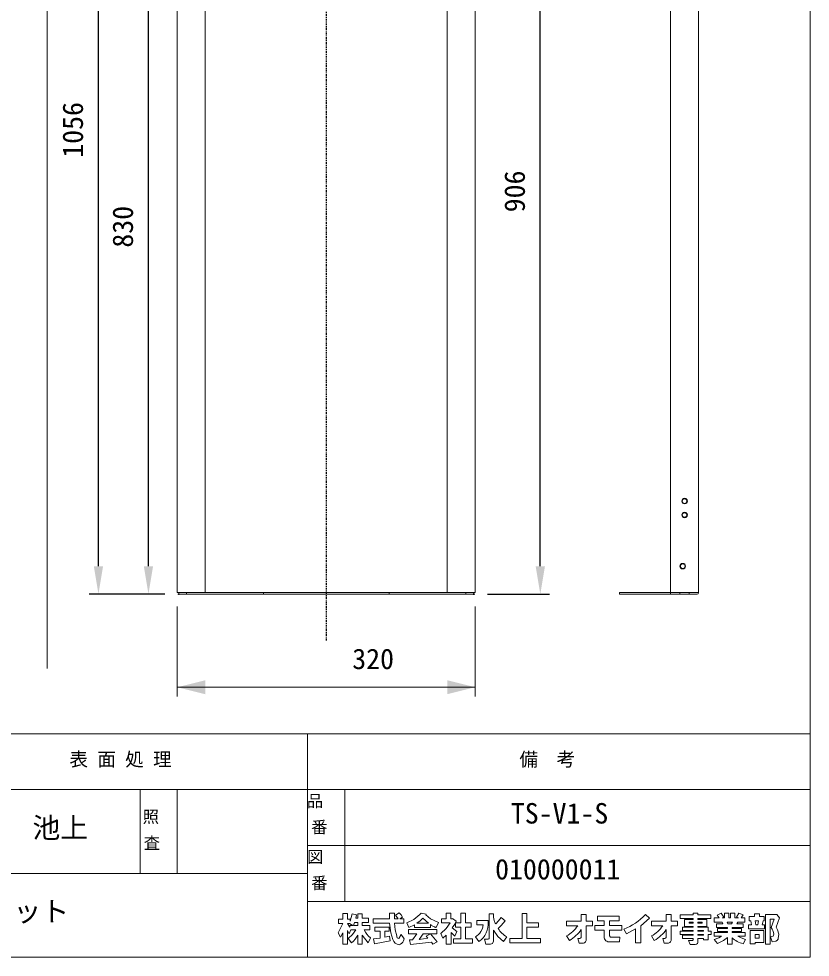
# Model space of a CAD drawing. Units: millimetres, scale not verified. Extents: x -203 to 203, y -143 to 208.
# Drawn here: x 113 to 198, y -138 to -37.2 of the extents above; entities that cross this region are included whole.
import ezdxf
from ezdxf.enums import TextEntityAlignment as Align

# ---------------------------------------------------------------- set-up
doc = ezdxf.new("R2010")
doc.units = ezdxf.units.MM
doc.header["$LTSCALE"] = 0.5
doc.header["$PDMODE"] = 32
doc.header["$PDSIZE"] = 0.1
doc.linetypes.add('USER1', pattern=[0.629921, 0.393701, -0.07874, 0.07874, -0.07874])
for name, color, linetype, lineweight in [('0-1_DIMENSION_LINES$02_DIMENSI', 1, 'Continuous', 25), ('0-3_DIMENSION_LINES$01_CENTER_', 7, 'USER1', 25), ('0-5_DIMENSION_LINES$03_LINES', 7, 'Continuous', 18), ('0-7_図面_FORMAT$02_LOGO$01_MZ_LO', 7, 'Continuous', 18), ('0-8_図面_FORMAT$03_TEXT', 7, 'Continuous', 18), ('0-A_図面_FORMAT$01_WAKU$OUT_LINE', 6, 'Continuous', 18), ('0-B_図面_FORMAT$01_WAKU$SUB_LINE', 7, 'Continuous', 18)]:
    doc.layers.add(name, color=color, linetype=linetype, lineweight=lineweight)
doc.layers.add('0-4_DEFPOINTS', color=7, linetype='Continuous')
doc.styles.add('ＭＳ ゴシック', font='')
doc.styles.get('ＭＳ ゴシック').set_extended_font_data('MS Gothic')

# ---------------------------------------------------------------- blocks, each defined once
blk = doc.blocks.new('U85')
at = {"layer": '0-1_DIMENSION_LINES$02_DIMENSI', "color": 7}
blk.add_solid([(3998, 1760.5), (3998, 1763.5), (4004, 1762)], dxfattribs=at)
blk = doc.blocks.new('U86')
at = {"layer": '0-1_DIMENSION_LINES$02_DIMENSI', "color": 7}
blk.add_solid([(3946, 1760.5), (3940, 1762), (3946, 1763.5)], dxfattribs=at)
blk = doc.blocks.new('_X58')
at = {"layer": '0-8_図面_FORMAT$03_TEXT', "style": 'ＭＳ ゴシック'}
for s, p in [('図', (3967.897, 1723.516)), ('番', (3968.765, 1717.893))]:
    blk.add_text(s, height=2.566, dxfattribs=at).set_placement(p, align=Align.BOTTOM_LEFT)
blk = doc.blocks.new('_X59')
at = {"layer": '0-8_図面_FORMAT$03_TEXT', "style": 'ＭＳ ゴシック'}
for s, p in [('品', (3967.845, 1735.516)), ('番', (3968.765, 1729.893))]:
    blk.add_text(s, height=2.566, dxfattribs=at).set_placement(p, align=Align.BOTTOM_LEFT)
blk = doc.blocks.new('_X60')
at = {"layer": '0-8_図面_FORMAT$03_TEXT', "style": 'ＭＳ ゴシック'}
for s, p in [('照', (3932.556, 1732.119)), ('査', (3932.787, 1726.496))]:
    blk.add_text(s, height=2.566, dxfattribs=at).set_placement(p, align=Align.BOTTOM_LEFT)
blk = doc.blocks.new('D19')
at = {"layer": '0-1_DIMENSION_LINES$02_DIMENSI', "color": 7}
for p, q in [((4005, 1963.2), (4020, 1963.2)), ((4018, 1788), (4018, 1957.2)), ((4006.68, 1782), (4020, 1782))]:
    blk.add_line(p, q, dxfattribs=at)
for points in [[(4019, 1957.2), (4017, 1957.2), (4018, 1963.2)], [(4017, 1788), (4019, 1788), (4018, 1782)]]:
    blk.add_solid(points, dxfattribs=at)
at = {"layer": '0-4_DEFPOINTS'}
for p in [(4002, 1963.2), (4018, 1963.2), (4003.68, 1782)]:
    blk.add_point(p, dxfattribs=at)
at = {"layer": '0-1_DIMENSION_LINES$02_DIMENSI', "color": 7, "style": 'ＭＳ ゴシック'}
blk.add_text('906', height=4.399, rotation=90, dxfattribs=at).set_placement((4016, 1864.029), align=Align.BOTTOM_LEFT)
blk = doc.blocks.new('D23')
at = {"layer": '0-1_DIMENSION_LINES$02_DIMENSI', "color": 7}
for p, q in [((3954, 1948), (3931.795, 1948)), ((3933.795, 1788), (3933.795, 1942)), ((3937.32, 1782), (3931.795, 1782))]:
    blk.add_line(p, q, dxfattribs=at)
for points in [[(3934.795, 1942), (3932.795, 1942), (3933.795, 1948)], [(3932.795, 1788), (3934.795, 1788), (3933.795, 1782)]]:
    blk.add_solid(points, dxfattribs=at)
at = {"layer": '0-4_DEFPOINTS'}
for p in [(3933.795, 1948), (3957, 1948), (3940.32, 1782)]:
    blk.add_point(p, dxfattribs=at)
at = {"layer": '0-1_DIMENSION_LINES$02_DIMENSI', "color": 7, "style": 'ＭＳ ゴシック'}
blk.add_text('830', height=4.399, rotation=90, dxfattribs=at).set_placement((3931.795, 1856.429), align=Align.BOTTOM_LEFT)
blk = doc.blocks.new('D24')
at = {"layer": '0-1_DIMENSION_LINES$02_DIMENSI', "color": 7}
for p, q in [((3937.32, 1993.2), (3921.051, 1993.2)), ((3923.051, 1788), (3923.051, 1987.2)), ((3937.32, 1782), (3921.051, 1782))]:
    blk.add_line(p, q, dxfattribs=at)
for points in [[(3924.051, 1987.2), (3922.051, 1987.2), (3923.051, 1993.2)], [(3922.051, 1788), (3924.051, 1788), (3923.051, 1782)]]:
    blk.add_solid(points, dxfattribs=at)
at = {"layer": '0-4_DEFPOINTS'}
for p in [(3923.051, 1993.2), (3940.32, 1993.2), (3940.32, 1782)]:
    blk.add_point(p, dxfattribs=at)
at = {"layer": '0-1_DIMENSION_LINES$02_DIMENSI', "color": 7, "style": 'ＭＳ ゴシック'}
blk.add_text('1056', height=4.399, rotation=90, dxfattribs=at).set_placement((3921.051, 1875.743), align=Align.BOTTOM_LEFT)

msp = doc.modelspace()

# ---------------------------------------------------------------- linework, layer by layer
at = {"layer": '0-1_DIMENSION_LINES$02_DIMENSI', "color": 7, "lineweight": 18}
for p, q in [((130, -100.33), (130, -110)), ((162, -100.33), (162, -110)), ((130, -109), (162, -109))]:
    msp.add_line(p, q, dxfattribs=at)
at = {"layer": '0-3_DIMENSION_LINES$01_CENTER_'}
msp.add_line((146, 11), (146, -104), dxfattribs=at)
at = {"layer": '0-5_DIMENSION_LINES$03_LINES'}
for p, q in [((116, 133), (116, -107)), ((133, 6.43), (133, -98.83)), ((162, 6.43), (162, -98.83)), ((183, -98.83), (183, 6.43)), ((186, 6.43), (186, -98.83)), ((130.16, -98.83), (130, -98.83)), ((133, -98.83), (130.16, -98.83)), ((130.16, -98.84), (130.16, -98.83)), ((130.16, -99), (131, -99)), ((131, -98.84), (139.25, -98.84)), ((131, -99), (131, -98.84)), ((131, -99), (139.25, -99)), ((152.75, -99), (161, -99)), ((161, -98.84), (161.84, -98.84)), ((161, -99), (161.84, -99)), ((162, -98.83), (161.84, -98.83)), ((161.84, -98.83), (161.84, -98.84)), ((161.84, -98.84), (161.84, -99)), ((177.5, -98.84), (177.5, -99)), ((177.5, -98.84), (183, -98.84)), ((177.5, -99), (183, -99)), ((183.16, -98.83), (183, -98.83)), ((183, -98.84), (183, -99)), ((183, -98.84), (184, -98.84)), ((184, -99), (183, -99)), ((183.16, -98.83), (185.84, -98.83)), ((184, -99), (184, -98.84)), ((185, -98.84), (184, -98.84)), ((184, -99), (185, -99)), ((185, -98.84), (185, -99)), ((185, -98.84), (185.84, -98.84)), ((185.84, -99), (185, -99)), ((186, -98.83), (185.84, -98.83)), ((185.84, -98.83), (185.84, -98.84)), ((186, -98.84), (186, -98.83))]:
    msp.add_line(p, q, dxfattribs=at)
for points in [[(130, -98.83), (130, 6.43), (130.16, 6.43)], [(161.84, -98.83), (159, -98.83), (159, 6.43)], [(130.16, -99), (130.16, -98.84), (131, -98.84)], [(152.75, -98.84), (161, -98.84), (161, -99)]]:
    msp.add_lwpolyline(points, dxfattribs=at)
msp.add_lwpolyline([(152.75, -98.84), (152.75, -99), (139.25, -99), (139.25, -98.84)], close=True, dxfattribs=at)
for centre, radius in [((184.5, -89), 0.3), ((184.5, -89), 0.25), ((184.5, -90.5), 0.3), ((184.5, -90.5), 0.25), ((184.3, -96), 0.3), ((184.3, -96), 0.25)]:
    msp.add_circle(centre, radius, dxfattribs=at)
msp.add_arc((185.84, -98.84), 0.16, 270, 0, dxfattribs=at)
at = {"layer": '0-7_図面_FORMAT$02_LOGO$01_MZ_LO'}
for p, q in [((148.5778, -134.1112), (148.7787, -133.3218)), ((148.5778, -133.9246), (148.5778, -134.1112)), ((148.7787, -133.3218), (149.2524, -133.451)), ((149.2524, -133.451), (149.1806, -133.7955)), ((153.4438, -133.4797), (153.8313, -133.2213)), ((153.7452, -133.8816), (153.4438, -133.4797)), ((153.8313, -133.2213), (154.0323, -133.4366)), ((154.0323, -133.4366), (154.2045, -133.695)), ((154.6495, -134.2978), (155.4103, -133.939)), ((155.4103, -133.939), (156.0562, -133.4079)), ((156.372, -133.8098), (156.0849, -134.0825)), ((157.0036, -134.3553), (156.372, -133.8098)), ((156.6878, -133.4366), (157.2045, -133.8816)), ((157.2045, -133.8816), (158.0514, -134.2835)), ((163.9797, -133.695), (164.0514, -134.0538)), ((180.7452, -133.7955), (179.7835, -134.6136)), ((180.2859, -133.4222), (180.7452, -133.7955)), ((190.061, -133.6806), (190.3194, -133.2644)), ((190.3194, -133.2644), (190.7787, -133.451)), ((190.7787, -133.451), (190.5634, -133.7811)), ((147.2715, -135.3888), (147.7739, -134.3696)), ((148.8361, -135.561), (149.1806, -135.0586)), ((152.9557, -135.3744), (152.8122, -134.3409)), ((153.3433, -134.3409), (153.4151, -135.0586)), ((153.4151, -135.0586), (153.573, -135.7189)), ((154.8792, -134.8002), (154.6495, -134.2978)), ((155.4964, -134.5132), (154.8792, -134.8002)), ((156.0849, -134.0825), (155.7261, -134.3553)), ((155.7261, -134.3553), (157.0036, -134.3553)), ((157.6238, -134.742), (157.5294, -134.6991)), ((157.7787, -134.7961), (157.7309, -134.7819)), ((158.0514, -134.2835), (157.7931, -134.8002)), ((158.3242, -135.4462), (158.8983, -134.9294)), ((158.8983, -134.9294), (159.3289, -134.3122)), ((159.8026, -134.4414), (159.5443, -134.8433)), ((159.5443, -134.8433), (160.0467, -135.2309)), ((159.9605, -134.1112), (159.8026, -134.4414)), ((162.616, -135.2452), (162.7883, -134.9007)), ((162.7883, -134.9007), (162.86, -134.5275)), ((164.0546, -134.065), (164.0805, -134.1556)), ((173.3959, -135.8194), (173.3959, -135.0156)), ((178.262, -135.4749), (177.9605, -134.9725)), ((179.2237, -134.9581), (178.262, -135.4749)), ((182.5251, -135.8194), (182.5251, -135.0156)), ((194.4821, -135.0443), (194.6112, -135.5179)), ((147.5443, -135.8624), (147.2715, -135.3888)), ((147.7883, -135.3888), (147.5443, -135.8624)), ((148.3624, -136.006), (148.8361, -135.561)), ((148.7213, -136.4366), (148.3624, -136.006)), ((150.5156, -136.4653), (149.8696, -135.6471)), ((150.7596, -135.9055), (150.5156, -136.4653)), ((153.1567, -136.0921), (152.9557, -135.3744)), ((153.8026, -135.9773), (154.0467, -135.5754)), ((157.1902, -135.5036), (157.9079, -136.3361)), ((158.5395, -135.9486), (158.3242, -135.4462)), ((158.8983, -135.6184), (158.5395, -135.9486)), ((159.8026, -135.7333), (159.4151, -135.36)), ((160.0467, -135.2309), (159.8026, -135.7333)), ((162.4007, -136.3074), (162.0275, -135.8194)), ((163.9797, -135.0873), (163.9797, -136.2787)), ((164.439, -135.762), (163.9797, -135.0873)), ((165.0562, -136.3074), (164.439, -135.762)), ((165.3864, -135.805), (165.0562, -136.3074)), ((172.1184, -136.1926), (171.8026, -135.7189)), ((173.0227, -135.9916), (173.2524, -135.9773)), ((176.439, -135.6902), (176.5538, -135.8337)), ((181.2476, -136.1926), (180.9318, -135.7189)), ((182.1519, -135.9916), (182.3816, -135.9773)), ((187.6782, -136.0778), (188.1663, -135.9199)), ((188.0371, -136.5371), (187.6782, -136.0778)), ((188.1663, -135.9199), (188.4677, -135.7476)), ((189.0993, -135.8768), (188.6974, -136.2069)), ((190.2333, -135.7476), (190.5778, -135.9342)), ((190.5778, -135.9342), (191.0371, -136.0778)), ((191.0371, -136.0778), (190.7787, -136.5514)), ((193.7356, -135.805), (194.0084, -135.7476)), ((193.9079, -136.3361), (193.7356, -135.805)), ((194.0084, -135.7476), (194.0801, -135.5179)), ((194.5671, -135.9957), (194.5592, -136.026)), ((194.6112, -135.5179), (194.5682, -135.9916)), ((152.884, -136.2356), (151.1758, -136.5658)), ((157.305, -136.3935), (155.0371, -136.6232)), ((157.4486, -136.6089), (157.305, -136.3935)), ((157.9079, -136.3361), (157.4486, -136.6089)), ((163.8792, -136.5084), (163.6352, -136.6089)), ((163.9797, -136.2787), (163.8792, -136.5084)), ((188.6974, -136.2069), (188.0371, -136.5371)), ((194.3098, -136.2787), (193.9079, -136.3361)), ((194.4677, -136.1639), (194.3098, -136.2787)), ((194.5312, -136.0853), (194.5131, -136.1106))]:
    msp.add_line(p, q, dxfattribs=at)
for points in [[(147.7739, -134.3696), (147.3289, -134.3696), (147.3289, -133.9246), (147.7883, -133.9246), (147.7883, -133.3074), (148.2763, -133.3074), (148.2763, -133.9246), (148.5778, -133.9246)], [(149.1806, -133.7955), (149.3959, -133.7955), (149.3959, -133.3218), (149.8696, -133.3218), (149.8696, -133.7955), (150.5299, -133.7955), (150.5299, -134.2548), (149.8696, -134.2548), (149.8696, -134.5993), (150.6734, -134.5993), (150.6734, -135.0586), (150.0706, -135.0586)], [(152.8122, -134.3409), (151.0323, -134.3409), (151.0323, -133.8816), (152.7978, -133.8816), (152.7978, -133.2787), (153.3289, -133.2787), (153.3289, -133.8816), (153.7452, -133.8816)], [(154.2045, -133.695), (153.9175, -133.8816), (154.3337, -133.8816), (154.3337, -134.3409), (153.3433, -134.3409)], [(156.0562, -133.4079), (156.1854, -133.25), (156.7452, -133.3648), (156.6878, -133.4366)], [(159.3289, -134.3122), (158.3816, -134.3122), (158.3816, -133.8672), (158.8983, -133.8672), (158.8983, -133.2644), (159.3864, -133.2644), (159.3864, -133.8672), (159.5586, -133.8672), (159.573, -133.8385), (159.9605, -134.1112)], [(163.4916, -135.9199), (163.4916, -133.3218), (163.9797, -133.3218), (163.9797, -133.695)], [(164.2093, -134.427), (164.5108, -134.0825), (164.7835, -133.7237), (165.2141, -134.0969), (164.7835, -134.5993), (164.4821, -134.9294)], [(173.0227, -134.6136), (171.817, -134.6136), (171.817, -134.1256), (173.3959, -134.1256), (173.3959, -133.4222), (173.927, -133.4222), (173.927, -134.1256), (174.6017, -134.1256), (174.6017, -134.6136), (173.927, -134.6136), (173.927, -136.1208)], [(174.8457, -135.1017), (174.8457, -134.5849), (175.8648, -134.5849), (175.8648, -134.0969), (175.1615, -134.0969), (175.1615, -133.5945), (177.4581, -133.5945), (177.4581, -134.0969), (176.439, -134.0969), (176.439, -134.5849), (177.7596, -134.5849), (177.7596, -135.1017), (176.439, -135.1017), (176.439, -135.6902)], [(182.1519, -134.6136), (180.9462, -134.6136), (180.9462, -134.1256), (182.5251, -134.1256), (182.5251, -133.4222), (183.0562, -133.4222), (183.0562, -134.1256), (183.7309, -134.1256), (183.7309, -134.6136), (183.0562, -134.6136), (183.0562, -136.1208)], [(185.4246, -136.0634), (185.4246, -136.006), (184.2763, -136.006), (184.2763, -135.6471), (185.4246, -135.6471), (185.4246, -135.561), (184.0179, -135.561), (184.0179, -135.2022), (185.4246, -135.2022), (185.4246, -135.116), (184.2763, -135.116), (184.2763, -134.7572), (185.4246, -134.7572), (185.4246, -134.6854), (184.4773, -134.6854), (184.4773, -133.939), (185.4246, -133.939), (185.4246, -133.8529), (184.0179, -133.8529), (184.0179, -133.451), (185.4246, -133.451)], [(185.4246, -133.451), (185.4246, -133.25), (185.9414, -133.25), (185.9414, -133.451), (187.3337, -133.451), (187.3337, -133.8529), (185.9414, -133.8529), (185.9414, -133.939), (186.8888, -133.939), (186.8888, -134.6854), (185.9414, -134.6854), (185.9414, -134.7572), (187.0323, -134.7572), (187.0323, -135.2022), (187.3481, -135.2022), (187.3481, -135.5754), (187.0323, -135.5754), (187.0323, -136.1352), (186.5156, -136.1352), (186.5156, -136.006), (185.9414, -136.006), (185.9414, -136.2931)], [(188.4677, -135.7476), (187.6926, -135.7476), (187.6926, -135.3313), (189.0993, -135.3313), (189.0993, -135.2452), (188.0514, -135.2452), (188.0514, -134.9007), (189.0993, -134.9007), (189.0993, -134.8002), (187.9222, -134.8002), (187.9222, -134.3983), (188.5969, -134.3983), (188.5251, -134.2261), (187.6782, -134.2261), (187.6782, -133.7811), (188.2237, -133.7811), (188.0084, -133.4653), (188.4246, -133.2787), (188.7117, -133.695), (188.5395, -133.7811), (188.7978, -133.7811), (188.7978, -133.2644), (189.2715, -133.2644), (189.2715, -133.7811), (189.4438, -133.7811), (189.4438, -133.2644), (189.9031, -133.2644), (189.9031, -133.7811), (190.305, -133.7811), (190.061, -133.6806)], [(190.5634, -133.7811), (190.9797, -133.7811), (190.9797, -134.2261), (190.2045, -134.2261), (190.1184, -134.3983), (190.7787, -134.3983), (190.7787, -134.8002), (189.6017, -134.8002), (189.6017, -134.9007), (190.6208, -134.9007), (190.6208, -135.2452), (189.6017, -135.2452), (189.6017, -135.3313), (191.0084, -135.3313), (191.0084, -135.7476), (190.2333, -135.7476)], [(193.7931, -134.8146), (194.1089, -133.8959), (193.7069, -133.8959), (193.7069, -136.6089), (193.2045, -136.6089), (193.2045, -133.4079), (194.4246, -133.4079), (194.6974, -133.7524), (194.3385, -134.7715), (194.4821, -135.0443)], [(149.1806, -135.0586), (148.6352, -135.0586), (148.4773, -135.4749), (148.2763, -135.1304), (148.2763, -136.6089), (147.7883, -136.6089), (147.7883, -135.3888)], [(151.1758, -136.5658), (151.0754, -136.0347), (151.7931, -135.9486), (151.7931, -135.2165), (151.2333, -135.2165), (151.2333, -134.7715), (152.7691, -134.7715), (152.7691, -135.2165), (152.2955, -135.2165)], [(155.0371, -136.6232), (154.9366, -136.1352), (155.2811, -136.1208), (155.7404, -135.4749), (154.8218, -135.4749), (154.8218, -135.0156), (157.8792, -135.0156), (157.8792, -135.4749), (156.4007, -135.4749), (155.9701, -136.0778), (156.9318, -135.9629), (156.7452, -135.7333), (157.1902, -135.5036)], [(157.2045, -134.4844), (157.2045, -134.8146), (155.4964, -134.8146), (155.4964, -134.5132)], [(157.2589, -134.5297), (157.2179, -134.4956), (157.2179, -134.4956)], [(162.86, -134.5275), (162.1711, -134.5275), (162.1711, -134.0682), (163.4055, -134.0682), (163.4055, -134.2404)], [(164.1582, -134.3384), (164.2052, -134.4198), (164.2093, -134.427)], [(179.7835, -134.6136), (179.7835, -136.4653), (179.2237, -136.4653), (179.2237, -134.9581)], [(149.8696, -135.6471), (149.8696, -136.6089), (149.3959, -136.6089), (149.3959, -135.6184)], [(152.2955, -135.2165), (152.2955, -135.8481), (152.7978, -135.7333), (152.884, -136.2356)], [(154.0467, -135.5754), (154.3768, -136.0347), (154.2907, -136.2213)], [(159.4151, -135.36), (159.4151, -136.6089), (158.8983, -136.6089), (158.8983, -135.6184)], [(163.6352, -136.6089), (163.1471, -136.6089), (162.9892, -136.0634), (163.3481, -136.0634)], [(173.4964, -136.4797), (173.1663, -136.4797), (173.0227, -135.9916)], [(175.8648, -135.805), (175.8648, -135.1017), (174.8457, -135.1017)], [(176.5538, -135.8337), (177.5299, -135.8337), (177.5012, -136.3361), (176.4821, -136.3361)], [(182.6256, -136.4797), (182.2955, -136.4797), (182.1519, -135.9916)], [(189.6017, -135.9055), (189.6017, -136.6089), (189.0993, -136.6089), (189.0993, -135.8768)], [(185.6543, -136.6232), (185.1089, -136.6232), (184.9366, -136.1926), (185.2955, -136.1926)]]:
    msp.add_lwpolyline(points, dxfattribs=at)
for points in [[(159.6591, -136.0347), (160.4629, -136.0347), (160.4629, -134.7715), (159.8888, -134.7715), (159.8888, -134.2978), (160.4629, -134.2978), (160.4629, -133.2787), (160.9653, -133.2787), (160.9653, -134.2978), (161.5682, -134.2978), (161.5682, -134.7715), (160.9653, -134.7715), (160.9653, -136.0347), (161.7117, -136.0347), (161.7117, -136.494), (159.6591, -136.494)], [(165.7309, -135.9916), (167.0658, -135.9916), (167.0658, -133.2931), (167.5538, -133.2931), (167.5538, -134.3122), (168.8026, -134.3122), (168.8026, -134.7859), (167.5538, -134.7859), (167.5538, -135.9916), (169.0323, -135.9916), (169.0323, -136.4653), (165.7309, -136.4653)], [(191.3816, -134.9438), (191.3816, -134.5132), (191.683, -134.5132), (191.6112, -134.0825), (191.4533, -134.0825), (191.4533, -133.6232), (192.0275, -133.6232), (192.0275, -133.3218), (192.5443, -133.3218), (192.5443, -133.6232), (193.0467, -133.6232), (193.0467, -134.0825), (192.9318, -134.0825), (192.8313, -134.5132), (193.1041, -134.5132), (193.1041, -134.9438)], [(148.5347, -134.7715), (148.5347, -134.5993), (148.8648, -134.5993), (148.506, -134.3696), (148.2907, -134.3696)], [(148.9222, -134.5993), (149.3959, -134.5993), (149.3959, -134.2548), (149.0514, -134.2548)], [(184.9797, -134.3553), (185.4246, -134.3553), (185.4246, -134.2404), (184.9797, -134.2404)], [(185.9414, -134.3553), (186.3864, -134.3553), (186.3864, -134.2404), (185.9414, -134.2404)], [(189.5586, -134.3983), (189.6447, -134.2261), (189.0706, -134.2261), (189.1423, -134.3983)], [(192.1567, -134.5132), (192.3577, -134.5132), (192.4438, -134.0825), (192.0849, -134.0825)], [(185.9414, -135.2022), (186.5156, -135.2022), (186.5156, -135.116), (185.9414, -135.116)], [(185.9414, -135.6471), (186.5156, -135.6471), (186.5156, -135.561), (185.9414, -135.561)], [(191.5538, -135.116), (193.0179, -135.116), (193.0179, -136.4079), (192.0706, -136.4079), (192.0706, -136.5658), (191.5538, -136.5658)], [(192.0706, -135.9486), (192.5012, -135.9486), (192.5012, -135.5754), (192.0706, -135.5754)]]:
    msp.add_lwpolyline(points, close=True, dxfattribs=at)
for centre, radius, start, end in [((164.9066, -133.8206), 0.8864, 195.25512, 196.00269), ((176.0974, -129.6586), 5.631, 289.32171, 318.05843), ((152.3644, -133.8962), 2.5716, 206.87476, 231.38604), ((158.4077, -133.0625), 1.8626, 229.76364, 230.29804), ((158.0256, -133.6062), 1.2003, 230.29804, 245.57756), ((157.9651, -133.9903), 0.8256, 245.57756, 253.51907), ((158.233, -133.2603), 1.6016, 253.51907, 254.0546), ((160.6179, -134.2986), 2.7882, 337.30319, 1.19487), ((164.8635, -133.931), 0.8145, 196.00269, 210.01023), ((166.5579, -133.6903), 2.4175, 210.83396, 241.01413), ((170.3287, -132.8658), 3.2114, 297.32097, 327.02478), ((170.3371, -132.9774), 3.6756, 298.98767, 326.32407), ((179.4579, -132.8658), 3.2114, 297.32097, 327.02478), ((179.4663, -132.9774), 3.6756, 298.98767, 326.32407), ((192.769, -135.6429), 1.3171, 5.44194, 38.96502), ((147.0314, -134.356), 2.6804, 309.08318, 331.90147), ((153.8013, -135.7472), 0.2301, 172.93048, 270.3366), ((160.9959, -134.1732), 1.9427, 302.07579, 326.50958), ((161.2812, -134.5597), 2.0755, 302.64027, 336.88701), ((163.3761, -135.9479), 0.1189, 256.36561, 13.63439), ((173.2564, -135.8367), 0.1406, 268.35711, 7.09551), ((176.3715, -135.8404), 0.5079, 176.00409, 282.57421), ((182.3856, -135.8367), 0.1406, 268.35711, 7.09551), ((185.3253, -136.0932), 0.1037, 253.30404, 16.69596), ((191.5944, -133.6697), 2.9949, 228.28998, 254.19577), ((194.3846, -135.98), 0.1806, 324.32577, 345.26591), ((194.2305, -135.9072), 0.3481, 345.26591, 345.96376), ((153.8443, -135.9498), 0.7021, 191.69506, 270.11722), ((153.6475, -136.0019), 0.6795, 286.95592, 341.1657), ((173.5739, -136.1348), 0.3534, 257.33697, 2.27417), ((182.7031, -136.1348), 0.3534, 257.33697, 2.27417), ((185.6693, -136.3464), 0.2772, 266.89001, 11.09182), ((194.0664, -135.7625), 0.5676, 315, 315.57863), ((194.1706, -135.8647), 0.4216, 315.57863, 324.32577)]:
    msp.add_arc(centre, radius, start, end, dxfattribs=at)
at = {"layer": '0-A_図面_FORMAT$01_WAKU$OUT_LINE'}
for p, q in [((198, -114), (-198, -114)), ((198, -120), (-78, -120))]:
    msp.add_line(p, q, dxfattribs=at)
msp.add_lwpolyline([(-198, -138), (198, -138), (198, 138), (-198, 138)], close=True, dxfattribs=at)
at = {"layer": '0-B_図面_FORMAT$01_WAKU$SUB_LINE'}
for p, q in [((144, -114), (144, -138)), ((126, -120), (126, -129)), ((130, -120), (130, -129)), ((148, -132), (148, -120)), ((144, -126), (198, -126)), ((12, -129), (144, -129)), ((144, -132), (198, -132))]:
    msp.add_line(p, q, dxfattribs=at)

# ---------------------------------------------------------------- block references
at = {"layer": '0-1_DIMENSION_LINES$02_DIMENSI', "xscale": 0.5, "yscale": 0.5}
for name in ['D24', 'D19', 'D23', 'U86', 'U85']:
    msp.add_blockref(name, (-1840, -990), dxfattribs=at)
at = {"layer": '0-8_図面_FORMAT$03_TEXT', "xscale": 0.5, "yscale": 0.5}
for name in ['_X59', '_X60', '_X58']:
    msp.add_blockref(name, (-1840, -990), dxfattribs=at)

# ---------------------------------------------------------------- texts
at = {"layer": '0-1_DIMENSION_LINES$02_DIMENSI', "color": 7, "style": 'ＭＳ ゴシック'}
msp.add_text('320', height=2.199, dxfattribs=at).set_placement((148.7937, -107.7128), align=Align.BOTTOM_LEFT)
at = {"layer": '0-8_図面_FORMAT$03_TEXT', "style": 'ＭＳ ゴシック'}
for s, height, p in [('表 面 処 理', 1.466, (118.403, -117.9133)), ('備\u3000考', 1.466, (166.7526, -117.9133)), ('TS-V1-S', 2.199, (165.8316, -124.3023)), ('池上', 2.199, (114.4277, -125.8459)), ('010000011', 2.199, (164.1426, -130.3023)), ('オムツっ子 V1 スタンドセット', 2.199, (76.4126, -134.8198))]:
    msp.add_text(s, height=height, dxfattribs=at).set_placement(p, align=Align.BOTTOM_LEFT)

doc.saveas('drawing.dxf')
